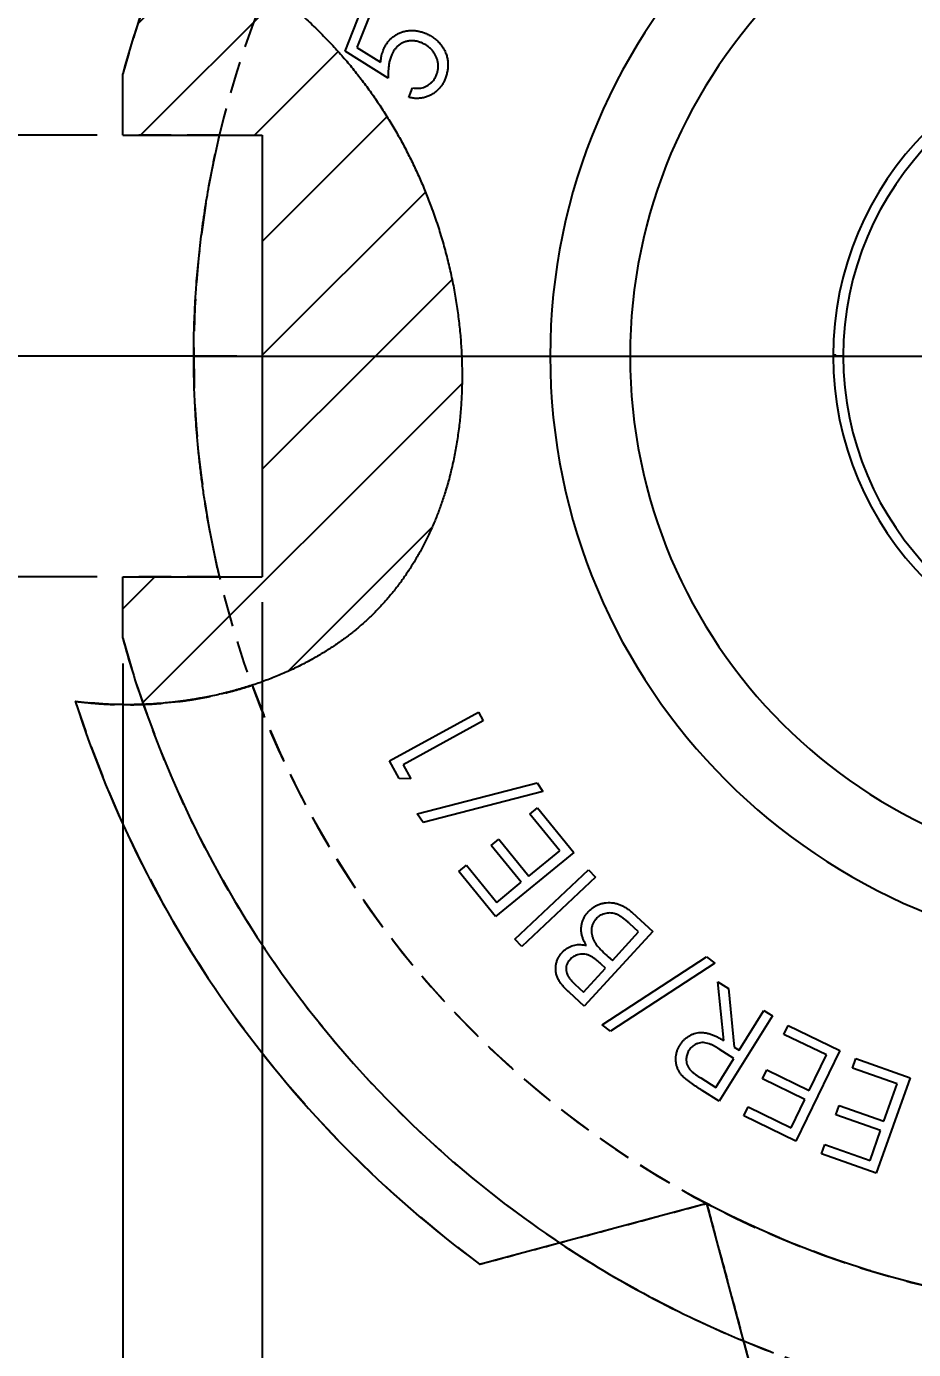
# Model space of a CAD drawing. Header units: millimetres. Extents: x 8 to 586, y 8 to 412.
# Drawn here: x 76 to 111, y 104.5 to 156.6 of the extents above; entities that cross this region are included whole.
import ezdxf

# ---------------------------------------------------------------- set-up
doc = ezdxf.new("R2010")
doc.units = ezdxf.units.MM
doc.linetypes.add('CENTERX2', pattern=[20.32, 12.7, -2.54, 2.54, -2.54])
doc.linetypes.add('HIDDEN', pattern=[1.905, 1.27, -0.635])
for name, color, linetype in [('CENTERLINE', 4, 'CENTERX2'), ('DIMENSIONS', 2, 'Continuous'), ('HATCH', 3, 'Continuous'), ('HIDDEN', 3, 'HIDDEN')]:
    doc.layers.add(name, color=color, linetype=linetype)
doc.layers.add('OUTLINE', color=7, linetype='Continuous', lineweight=25)
doc.styles.add('SLDTEXTSTYLE0', font='TXT', dxfattribs={"width": 0.75})
doc.dimstyles.new('SLDDIMSTYLE0', dxfattribs={"dimtxt": 3.5, "dimasz": 2, "dimexe": 0, "dimexo": 0.0625, "dimgap": 0.875, "dimtad": 1, "dimrnd": 1e-09, "dimzin": 12, "dimdsep": 46, "dimtxsty": 'SLDTEXTSTYLE0', "dimsah": 1, "dimcen": 0.09, "dimadec": 0, "dimazin": 3, "dimtfac": 1, "dimtofl": 0, "dimtmove": 0, "dimatfit": 3, "dimfxl": 0, "dimfrac": 2, "dimtolj": 1, "dimtzin": 12, "dimarcsym": 0})
doc.dimstyles.new('SLDDIMSTYLE3', dxfattribs={"dimtxt": 3.5, "dimasz": 2, "dimexe": 0, "dimexo": 0.0625, "dimgap": 0.875, "dimtad": 1, "dimrnd": 1e-09, "dimzin": 12, "dimdsep": 46, "dimtxsty": 'SLDTEXTSTYLE0', "dimsah": 1, "dimcen": 0.09, "dimadec": 0, "dimazin": 3, "dimtol": 1, "dimtp": 0.05, "dimtm": 0.05, "dimtfac": 1, "dimtofl": 0, "dimtmove": 0, "dimatfit": 3, "dimfxl": 0, "dimfrac": 2, "dimtolj": 1, "dimarcsym": 0})

# ---------------------------------------------------------------- blocks, each defined once
blk = doc.blocks.new('_D_38')
at = {"layer": 'DIMENSIONS'}
for p, q in [((79.814, 131.534), (79.814, 71.197)), ((120.314, 95.194), (120.314, 71.197)), ((79.814, 73.197), (120.314, 73.197))]:
    blk.add_line(p, q, dxfattribs=at)
for points in [[(79.814, 73.197), (81.814, 72.697), (81.814, 73.697)], [(120.314, 73.197), (118.314, 73.697), (118.314, 72.697)]]:
    blk.add_solid(points, dxfattribs=at)
at = {"layer": 'DIMENSIONS', "insert": (95.538, 77.709), "char_height": 3.5, "attachment_point": 1, "style": 'SLDTEXTSTYLE0'}
blk.add_mtext('40,5', dxfattribs=at)
blk = doc.blocks.new('_D_39')
at = {"layer": 'DIMENSIONS'}
for p, q in [((85.314, 133.958), (85.314, 78.922)), ((120.314, 95.194), (120.314, 78.922)), ((85.314, 80.922), (120.314, 80.922))]:
    blk.add_line(p, q, dxfattribs=at)
for points in [[(85.314, 80.922), (87.314, 80.422), (87.314, 81.422)], [(120.314, 80.922), (118.314, 81.422), (118.314, 80.422)]]:
    blk.add_solid(points, dxfattribs=at)
at = {"layer": 'DIMENSIONS', "insert": (100.227, 85.434), "char_height": 3.5, "attachment_point": 1, "style": 'SLDTEXTSTYLE0'}
blk.add_mtext('35', dxfattribs=at)
blk = doc.blocks.new('_D_42')
at = {"layer": 'DIMENSIONS'}
for p, q in [((78.814, 152.358), (57.814, 152.358)), ((59.814, 152.358), (59.814, 134.958)), ((78.814, 134.958), (57.814, 134.958))]:
    blk.add_line(p, q, dxfattribs=at)
for points in [[(59.814, 152.358), (59.314, 150.358), (60.314, 150.358)], [(59.814, 134.958), (60.314, 136.958), (59.314, 136.958)]]:
    blk.add_solid(points, dxfattribs=at)
at = {"layer": 'DIMENSIONS', "attachment_point": 1, "rotation": 90, "style": 'SLDTEXTSTYLE0'}
for s, insert, char_height in [('±0,05', (56.314, 144.865), 2.5), ('17,4', (55.302, 134.525), 3.5)]:
    blk.add_mtext(s, dxfattribs=dict(at, insert=insert, char_height=char_height))
blk = doc.blocks.new('_D_43')
at = {"layer": 'DIMENSIONS'}
for p, q in [((84.314, 143.658), (65.814, 143.658)), ((67.814, 143.658), (67.814, 134.958)), ((78.814, 134.958), (65.814, 134.958))]:
    blk.add_line(p, q, dxfattribs=at)
for points in [[(67.814, 143.658), (67.314, 141.658), (68.314, 141.658)], [(67.814, 134.958), (68.314, 136.958), (67.314, 136.958)]]:
    blk.add_solid(points, dxfattribs=at)
at = {"layer": 'DIMENSIONS', "insert": (63.302, 136.076), "char_height": 3.5, "attachment_point": 1, "rotation": 90, "style": 'SLDTEXTSTYLE0'}
blk.add_mtext('8,7', dxfattribs=at)
blk = doc.blocks.new('_D_44')
at = {"layer": 'DIMENSIONS'}
for p, q in [((78.814, 152.358), (66.061, 152.358)), ((68.061, 152.358), (68.061, 143.658)), ((81.614, 143.658), (66.061, 143.658))]:
    blk.add_line(p, q, dxfattribs=at)
for points in [[(68.061, 152.358), (67.561, 150.358), (68.561, 150.358)], [(68.061, 143.658), (68.561, 145.658), (67.561, 145.658)]]:
    blk.add_solid(points, dxfattribs=at)
at = {"layer": 'DIMENSIONS', "insert": (63.55, 144.776), "char_height": 3.5, "attachment_point": 1, "rotation": 90, "style": 'SLDTEXTSTYLE0'}
blk.add_mtext('8,7', dxfattribs=at)

msp = doc.modelspace()

# ---------------------------------------------------------------- hatches: boundary and pattern name
at = {"layer": 'HATCH'}
h = msp.add_hatch(dxfattribs=at)
h.set_pattern_fill('ANSI31', color=256, style=0)
edge = h.paths.add_edge_path(flags=0)
edge.add_arc((120.31357, 143.65845), 42, 156.599726, 164.641114)
edge.add_line((79.81357, 154.78275), (79.81357, 152.35845))
edge.add_line((79.81357, 152.35845), (85.31357, 152.35845))
edge.add_line((85.31357, 152.35845), (85.31357, 143.65845))
edge.add_line((85.31357, 143.65845), (93.17498, 143.65845))
edge.add_spline(control_points=[(93.17498, 143.65845), (93.01116, 147.43944), (90.53622, 154.61394), (84.54367, 159.21886), (81.76795, 160.33884)], knot_values=[0.68628077, 0.68628077, 0.68628077, 0.68628077, 0.80931484, 0.91000403, 0.91000403, 0.91000403, 0.91000403], weights=[1, 1, 1, 1, 1], degree=3, periodic=0)
h = msp.add_hatch(dxfattribs=at)
h.set_pattern_fill('ANSI31', color=256, style=0)
edge = h.paths.add_edge_path(flags=0)
edge.add_line((93.17498, 143.65845), (85.31357, 143.65845))
edge.add_line((85.31357, 143.65845), (85.31357, 134.95845))
edge.add_line((85.31357, 134.95845), (79.81357, 134.95845))
edge.add_line((79.81357, 134.95845), (79.81357, 132.53415))
edge.add_arc((120.31357, 143.65845), 42, 195.358886, 199.085386)
edge.add_spline(control_points=[(80.62221, 129.92542), (83.83919, 130.04579), (91.12646, 132.52781), (93.35448, 139.5153), (93.17498, 143.65845)], knot_values=[0.44752192, 0.44752192, 0.44752192, 0.44752192, 0.55146214, 0.68628077, 0.68628077, 0.68628077, 0.68628077], weights=[1, 1, 1, 1, 1], degree=3, periodic=0)

# ---------------------------------------------------------------- linework, layer by layer
at = {"layer": 'CENTERLINE'}
msp.add_line((99.81357, 143.65845), (140.81357, 143.65845), dxfattribs=at)
at = {"layer": 'HIDDEN'}
for p, q in [((79.81357, 152.35845), (79.81357, 152.71383)), ((83.63115, 152.35845), (79.81357, 152.35845)), ((83.63115, 152.35845), (85.31357, 152.35845)), ((83.11357, 143.65845), (89.56357, 143.65845)), ((83.63115, 134.95845), (79.81357, 134.95845)), ((79.81357, 134.60306), (79.81357, 134.95845)), ((83.63115, 134.95845), (85.31357, 134.95845))]:
    msp.add_line(p, q, dxfattribs=at)
for radius, start, end in [(42, 15.358886, 164.641114), (37.7, 0, 180), (37.7, 13.342364, 157.314402), (37.7, 180, 0), (37.7, 200.133456, 346.657636), (42, 195.358886, 344.641114), (37.7, 200.133456, 242.372887), (44.5, 197.806294, 233.560701), (42, 199.085386, 236.333986), (37.7, 242.372887, 297.627113), (42, 247.562954, 292.437046)]:
    msp.add_arc((120.31357, 143.65845), radius, start, end, dxfattribs=at)
for points, knots in [([(78.21894, 130.01642), (78.40469, 129.99705), (78.77629, 129.95831), (79.33387, 129.92574), (79.89079, 129.91134), (80.44639, 129.91665), (81.00019, 129.94081), (81.55175, 129.98384), (82.1005, 130.04557), (82.65762, 130.12771), (83.22242, 130.2315), (83.79379, 130.35914), (84.35988, 130.50668), (84.73152, 130.62344), (84.91728, 130.68181)], [0, 0, 0, 0, 0.08156183, 0.163164084, 0.24476948, 0.326335422, 0.407879089, 0.489459798, 0.57104084, 0.652585299, 0.73941715, 0.826296303, 0.9131722, 1, 1, 1, 1]), ([(84.91728, 130.68181), (84.7443, 130.62732), (84.39745, 130.51806), (83.8688, 130.37802), (83.33351, 130.25498), (82.79207, 130.1507), (82.24563, 130.0653), (81.69532, 129.9973), (81.32649, 129.96793), (81.14193, 129.95324)], [0, 0, 0, 0, 0.141138189, 0.283003339, 0.425507521, 0.56855958, 0.712059875, 0.855907341, 1, 1, 1, 1]), ([(94.19124, 107.94169), (94.66681, 108.06912), (95.61796, 108.32398), (97.05011, 108.70773), (98.4869, 109.09271), (99.92914, 109.47916), (101.3766, 109.86701), (102.34654, 110.1269), (102.8315, 110.25684)], [0, 0, 0, 0, 0.16661819, 0.33323842, 0.49985578, 0.66657002, 0.83328733, 1, 1, 1, 1]), ([(102.8315, 110.25684), (102.9533, 109.80226), (103.19691, 108.89309), (103.56077, 107.53516), (103.98411, 105.95524), (104.46634, 104.15552), (104.82631, 102.81209), (105.0063, 102.14038)], [0, 0, 0, 0, 0.16663209, 0.33326701, 0.49990004, 0.74994942, 1, 1, 1, 1])]:
    msp.add_open_spline(points, degree=3, knots=knots, dxfattribs=at)
at = {"layer": 'OUTLINE'}
for p, q in [((88.5857, 155.67605), (89.2171, 157.2714)), ((89.56807, 157.13278), (89.04884, 155.82028)), ((90.278, 154.61194), (88.5857, 155.67605)), ((89.04884, 155.82028), (89.97993, 155.24015)), ((79.81357, 152.35845), (79.81357, 154.78275)), ((91.09291, 153.85233), (91.24195, 154.23053)), ((79.81357, 152.35845), (85.31357, 152.35845)), ((85.31357, 152.35845), (85.31357, 143.65845)), ((82.61356, 143.65845), (85.31357, 143.65845)), ((85.31357, 143.65845), (93.17498, 143.65845)), ((85.31357, 143.65845), (85.31357, 134.95845)), ((93.17498, 143.65845), (96.66357, 143.65845)), ((96.66357, 143.65845), (99.81356, 143.65845)), ((99.81356, 143.65845), (107.81357, 143.65845)), ((107.81357, 143.65845), (108.01034, 143.65845)), ((107.8147, 143.70845), (107.92755, 143.70845)), ((107.92747, 143.65845), (107.92755, 143.70845)), ((108.01034, 143.65845), (107.92747, 143.65845)), ((108.21357, 143.65845), (108.01034, 143.65845)), ((79.81357, 132.53415), (79.81357, 134.95845)), ((79.81357, 134.95845), (85.31357, 134.95845)), ((90.33229, 127.69676), (93.83149, 129.62064)), ((93.83149, 129.62064), (94.02219, 129.27368)), ((94.02219, 129.27368), (90.86514, 127.53811)), ((90.70969, 127.00926), (90.33229, 127.69676)), ((90.86514, 127.53811), (91.16722, 126.98843)), ((91.16722, 126.98843), (90.70969, 127.00926)), ((91.42039, 125.61423), (96.14795, 126.82897)), ((96.14795, 126.82897), (96.37953, 126.48763)), ((96.37953, 126.48763), (91.65276, 125.27128)), ((95.85608, 125.60148), (96.16137, 125.85068)), ((96.16137, 125.85068), (97.59647, 124.09027)), ((91.65276, 125.27128), (91.42039, 125.61423)), ((97.03958, 124.14956), (95.85608, 125.60148)), ((94.34006, 124.3651), (94.64294, 124.6127)), ((95.52355, 122.91318), (94.34006, 124.3651)), ((94.64294, 124.6127), (95.82644, 123.16078)), ((95.82644, 123.16078), (97.03958, 124.14956)), ((97.59647, 124.09027), (94.50272, 121.56703)), ((93.05721, 123.33946), (93.36169, 123.58786)), ((94.50272, 121.56703), (93.05721, 123.33946)), ((93.36169, 123.58786), (94.5556, 122.12392)), ((95.26735, 120.67858), (98.1776, 123.41095)), ((98.45084, 123.12008), (95.54058, 120.38771)), ((98.1776, 123.41095), (98.45084, 123.12008)), ((94.5556, 122.12392), (95.52355, 122.91318)), ((99.89371, 121.72129), (100.70301, 120.9801)), ((100.15012, 120.95606), (99.78554, 121.2902)), ((95.54058, 120.38771), (95.26735, 120.67858)), ((100.70301, 120.9801), (98.00188, 118.03299)), ((99.11486, 119.82626), (100.15012, 120.95606)), ((98.7124, 117.29329), (102.82057, 119.97198)), ((98.949, 119.9777), (99.11486, 119.82626)), ((102.82057, 119.97198), (103.1499, 119.72198)), ((97.97784, 118.58587), (98.84323, 119.52978)), ((98.84323, 119.52978), (98.67496, 119.68363)), ((103.1499, 119.72198), (99.04413, 117.04089)), ((103.27545, 118.98968), (103.69051, 118.72926)), ((103.50382, 116.67477), (103.27545, 118.98968)), ((98.00188, 118.03299), (97.42095, 118.56504)), ((97.6373, 118.89757), (97.97784, 118.58587)), ((103.69051, 118.72926), (103.91567, 116.41676)), ((105.41968, 117.64512), (103.31712, 114.29336)), ((104.10718, 116.29657), (105.08474, 117.85506)), ((105.08474, 117.85506), (105.41968, 117.64512)), ((99.04413, 117.04089), (98.7124, 117.29329)), ((105.87755, 116.92104), (106.04903, 117.2736)), ((107.55384, 116.10693), (105.87755, 116.92104)), ((106.04903, 117.2736), (108.08188, 116.28642)), ((103.90285, 115.97044), (103.32913, 116.33663)), ((103.91567, 116.41676), (104.10718, 116.29657)), ((103.18811, 114.83102), (103.90285, 115.97044)), ((108.08188, 116.28642), (106.34711, 112.71351)), ((106.87355, 114.70549), (107.55384, 116.10693)), ((108.57736, 115.59216), (108.70877, 115.96236)), ((108.70877, 115.96236), (110.8466, 115.20515)), ((105.02819, 115.17024), (105.19727, 115.5196)), ((105.19727, 115.5196), (106.87355, 114.70549)), ((110.34018, 114.96797), (108.57736, 115.59216)), ((102.59837, 115.20121), (103.18811, 114.83102)), ((106.70448, 114.35613), (105.02819, 115.17024)), ((110.8466, 115.20515), (109.51567, 111.44793)), ((109.81855, 113.49441), (110.34018, 114.96797)), ((103.31712, 114.29336), (102.64965, 114.71163)), ((106.16201, 113.23915), (106.70448, 114.35613)), ((104.29983, 113.7079), (104.4713, 114.06046)), ((106.34711, 112.71351), (104.29983, 113.7079)), ((104.4713, 114.06046), (106.16201, 113.23915)), ((107.92512, 113.75082), (108.05573, 114.11861)), ((109.68794, 113.12662), (107.92512, 113.75082)), ((108.05573, 114.11861), (109.81855, 113.49441)), ((109.27208, 111.95114), (109.68794, 113.12662)), ((107.36262, 112.21075), (107.49403, 112.58095)), ((109.51567, 111.44793), (107.36262, 112.21075)), ((107.49403, 112.58095), (109.27208, 111.95114)), ((102.8315, 110.25684), (94.50175, 108.02489)), ((104.92696, 102.43646), (102.8315, 110.25684))]:
    msp.add_line(p, q, dxfattribs=at)
for radius, start, end in [(23.65, 0, 180), (20.5, 0, 180), (42, 156.599726, 164.641114), (12.5, 0, 180), (12.1, 90, 180), (23.65, 180, 0), (20.5, 180, 0), (12.5, 180, 0), (12.1, 180, 0), (42, 195.358886, 199.085386), (44.5, 197.806294, 233.560701), (42, 236.333986, 247.562954)]:
    msp.add_arc((120.31357, 143.65845), radius, start, end, dxfattribs=at)
for points, knots in [([(79.85517, 160.95349), (80.00522, 160.91605), (80.30703, 160.84074), (80.75659, 160.70593), (81.20641, 160.55493), (81.6555, 160.38652), (82.10338, 160.20155), (82.57637, 159.98816), (83.07294, 159.74346), (83.59117, 159.46461), (84.10411, 159.16509), (84.61467, 158.8431), (85.12164, 158.49883), (85.62377, 158.13248), (86.11626, 157.7473), (86.5981, 157.34399), (87.06824, 156.92325), (87.5169, 156.49416), (87.94401, 156.05843), (88.34958, 155.61765), (88.74116, 155.16381), (89.11791, 154.69752), (89.47894, 154.21925), (89.8239, 153.72974), (90.15268, 153.22977), (90.46519, 152.72003), (90.76132, 152.20124), (91.03931, 151.67724), (91.29941, 151.1489), (91.54185, 150.61705), (91.76812, 150.07917), (91.99064, 149.50354), (92.20577, 148.88971), (92.40952, 148.23753), (92.59019, 147.58104), (92.74764, 146.92133), (92.88087, 146.26342), (92.99037, 145.60846), (93.07589, 144.95751), (93.1401, 144.30774), (93.16337, 143.87444), (93.17498, 143.65845)], [0, 0, 0, 0, 0.01989001, 0.04000804, 0.06035113, 0.08091396, 0.10169004, 0.12267117, 0.14764936, 0.17288262, 0.19835249, 0.22403902, 0.25051105, 0.2771645, 0.30397571, 0.33092047, 0.35797491, 0.38511515, 0.41076234, 0.43644614, 0.46214871, 0.4878527, 0.51354317, 0.53921528, 0.56486855, 0.59050149, 0.61611129, 0.64169435, 0.66678992, 0.6918499, 0.71686837, 0.74183886, 0.77122234, 0.8005172, 0.82971076, 0.85878994, 0.88774158, 0.91603943, 0.94418942, 0.97217993, 1, 1, 1, 1]), ([(90.08169, 155.70169), (90.0999, 155.74493), (90.13633, 155.83141), (90.20735, 155.95319), (90.2898, 156.06744), (90.38622, 156.1703), (90.49413, 156.26107), (90.6134, 156.33618), (90.73953, 156.399), (90.87472, 156.44615), (91.01634, 156.47914), (91.16333, 156.49368), (91.31096, 156.49079), (91.45713, 156.47016), (91.60038, 156.43442), (91.69262, 156.40053), (91.73874, 156.38358)], [0, 0, 0, 0, 0.07000435, 0.1400155, 0.21000636, 0.28000802, 0.35000732, 0.41999631, 0.49000368, 0.56000462, 0.63332505, 0.70666441, 0.7799869, 0.85332183, 0.92665987, 1, 1, 1, 1]), ([(91.57368, 156.01098), (91.53095, 156.02629), (91.44548, 156.05691), (91.31135, 156.08272), (91.17495, 156.0892), (91.03945, 156.072), (90.90825, 156.03403), (90.78813, 155.97467), (90.68015, 155.89995), (90.58771, 155.81032), (90.50868, 155.70888), (90.44364, 155.59784), (90.41014, 155.5191), (90.39339, 155.47973)], [0, 0, 0, 0, 0.09334184, 0.18670366, 0.28005094, 0.37331841, 0.4666307, 0.55995302, 0.64793502, 0.73594064, 0.82394305, 0.91197028, 1, 1, 1, 1]), ([(92.18826, 154.74576), (92.20243, 154.7851), (92.23079, 154.86382), (92.25191, 154.98801), (92.25504, 155.11359), (92.2413, 155.23855), (92.2096, 155.36021), (92.16246, 155.47657), (92.10191, 155.59137), (92.02297, 155.69977), (91.92789, 155.80016), (91.81885, 155.88512), (91.7005, 155.95664), (91.61595, 155.99287), (91.57368, 156.01098)], [0, 0, 0, 0, 0.07998439, 0.16001696, 0.23999219, 0.31997081, 0.39999068, 0.47998932, 0.55999346, 0.64799137, 0.73598339, 0.8239722, 0.91199199, 1, 1, 1, 1]), ([(91.73874, 156.38358), (91.79261, 156.36046), (91.90033, 156.31423), (92.04989, 156.2211), (92.18892, 156.11324), (92.3123, 155.98756), (92.42029, 155.84855), (92.50893, 155.69634), (92.57454, 155.53815), (92.61629, 155.37712), (92.63586, 155.21696), (92.63645, 155.05553), (92.61519, 154.8956), (92.57854, 154.73845), (92.54164, 154.63756), (92.52319, 154.5871)], [0, 0, 0, 0, 0.08001134, 0.15999926, 0.23999615, 0.31999961, 0.40000883, 0.47998962, 0.55998516, 0.63331003, 0.70663478, 0.77996367, 0.8532947, 0.92664194, 1, 1, 1, 1]), ([(89.97993, 155.24015), (89.98485, 155.28414), (89.99469, 155.37211), (90.01703, 155.49345), (90.04555, 155.60378), (90.06964, 155.66905), (90.08169, 155.70169)], [0, 0, 0, 0, 0.279997982, 0.560002115, 0.779996883, 1, 1, 1, 1]), ([(90.39339, 155.47973), (90.37502, 155.42803), (90.33829, 155.32459), (90.30717, 155.16265), (90.28586, 154.98972), (90.27482, 154.80579), (90.27694, 154.67656), (90.278, 154.61194)], [0, 0, 0, 0, 0.18661382, 0.3732871, 0.55995533, 0.77997347, 1, 1, 1, 1]), ([(92.52319, 154.5871), (92.50467, 154.5438), (92.46763, 154.45719), (92.39644, 154.33477), (92.31186, 154.22142), (92.21504, 154.11805), (92.10426, 154.02989), (91.98461, 153.95436), (91.85218, 153.89234), (91.70893, 153.8447), (91.55585, 153.81548), (91.40031, 153.80865), (91.24489, 153.81957), (91.14357, 153.84141), (91.09291, 153.85233)], [0, 0, 0, 0, 0.08001491, 0.16001735, 0.24002456, 0.3200212, 0.400027, 0.48002035, 0.5600246, 0.64801215, 0.73600579, 0.82399102, 0.91199848, 1, 1, 1, 1]), ([(91.24195, 154.23053), (91.2781, 154.22482), (91.35039, 154.2134), (91.46027, 154.20927), (91.57003, 154.21762), (91.67687, 154.24462), (91.77839, 154.28711), (91.87089, 154.34284), (91.95312, 154.40933), (92.02699, 154.48198), (92.09233, 154.56249), (92.14663, 154.65098), (92.17438, 154.71416), (92.18826, 154.74576)], [0, 0, 0, 0, 0.09334702, 0.18668606, 0.28000169, 0.37333968, 0.46662936, 0.55997542, 0.64796394, 0.73598417, 0.8239844, 0.91199324, 1, 1, 1, 1]), ([(82.61356, 143.65845), (82.61472, 143.88271), (82.61704, 144.33124), (82.63573, 145.00433), (82.6656, 145.67688), (82.70441, 146.2965), (82.74876, 146.86211), (82.79597, 147.37406), (82.84988, 147.88312), (82.91035, 148.38882), (82.9773, 148.89075), (83.05047, 149.38844), (83.12958, 149.8812), (83.21615, 150.37838), (83.31031, 150.87905), (83.4121, 151.38171), (83.51876, 151.87644), (83.59369, 152.19782), (83.63115, 152.35845)], [0, 0, 0, 0, 0.07414591, 0.14829172, 0.22280357, 0.29731512, 0.35466626, 0.41204042, 0.46941327, 0.52676267, 0.58413212, 0.64152842, 0.69892224, 0.75628842, 0.81719919, 0.87815064, 0.93909659, 1, 1, 1, 1]), ([(93.17498, 143.65845), (93.18197, 143.44812), (93.1959, 143.02886), (93.18848, 142.40171), (93.16001, 141.77964), (93.10835, 141.16354), (93.03433, 140.558), (92.93815, 139.96387), (92.82019, 139.38195), (92.67973, 138.80955), (92.52573, 138.27897), (92.36242, 137.78942), (92.19379, 137.33965), (92.00928, 136.89881), (91.80882, 136.46742), (91.59234, 136.04602), (91.35974, 135.63514), (91.11785, 135.2464), (90.86817, 134.87929), (90.61213, 134.53316), (90.34229, 134.1976), (90.05862, 133.87301), (89.76105, 133.55983), (89.44952, 133.25843), (89.12398, 132.96933), (88.78464, 132.69286), (88.43217, 132.429), (88.06722, 132.17784), (87.69044, 131.93943), (87.27918, 131.70031), (86.83198, 131.46353), (86.34779, 131.23235), (85.85117, 131.01936), (85.34357, 130.8248), (84.82609, 130.64877), (84.29983, 130.49132), (83.7655, 130.35246), (83.22415, 130.23232), (82.67688, 130.13102), (82.12474, 130.04867), (81.55024, 129.98329), (80.9542, 129.93736), (80.33771, 129.91327), (79.72083, 129.91323), (79.10476, 129.93518), (78.69563, 129.97012), (78.49123, 129.98758)], [0, 0, 0, 0, 0.027258108, 0.054333575, 0.081219322, 0.107909822, 0.134401337, 0.160224511, 0.185854707, 0.21129489, 0.236550787, 0.257398651, 0.278131901, 0.298758843, 0.319289546, 0.339735897, 0.360111745, 0.380432977, 0.399028305, 0.417608161, 0.436189682, 0.454791116, 0.473432619, 0.492135705, 0.51092341, 0.529814542, 0.548818638, 0.567942192, 0.587188909, 0.606561154, 0.629553257, 0.652716703, 0.676046125, 0.69953305, 0.72311679, 0.746834827, 0.770673284, 0.794617152, 0.818650261, 0.842755847, 0.866916461, 0.893535312, 0.920175908, 0.946815048, 0.973430226, 1, 1, 1, 1]), ([(83.63115, 134.95845), (83.59184, 135.12721), (83.51317, 135.46492), (83.40156, 135.9855), (83.29532, 136.51495), (83.19546, 137.05294), (83.1014, 137.6043), (83.01395, 138.16871), (82.9336, 138.74578), (82.86162, 139.3284), (82.79832, 139.91546), (82.74625, 140.48174), (82.70437, 141.02618), (82.67148, 141.54808), (82.64567, 142.07277), (82.62729, 142.59986), (82.61572, 143.12896), (82.61428, 143.48196), (82.61356, 143.65845)], [0, 0, 0, 0, 0.0639654, 0.12799868, 0.19206392, 0.25611441, 0.32009405, 0.38624891, 0.45246014, 0.51869493, 0.58491499, 0.65107723, 0.70902673, 0.7669877, 0.82493772, 0.88328806, 0.94164948, 1, 1, 1, 1]), ([(77.9453, 130.05035), (77.94657, 130.05018), (77.94915, 130.04984), (77.96976, 130.04711), (78.00197, 130.0429), (78.04568, 130.03729), (78.10027, 130.03048), (78.16553, 130.02259), (78.24076, 130.01385), (78.32219, 130.00484), (78.40653, 129.99593), (78.46281, 129.99038), (78.49123, 129.98758)], [0, 0, 0, 0, 0.09377316, 0.19038932, 0.28413361, 0.38040134, 0.47811421, 0.57821765, 0.68487178, 0.79416855, 0.89603359, 1, 1, 1, 1]), ([(98.16374, 121.75174), (98.19517, 121.78435), (98.25803, 121.8496), (98.36659, 121.93187), (98.48345, 122.00141), (98.60868, 122.05483), (98.73984, 122.09104), (98.87434, 122.11136), (99.01021, 122.11644), (99.14808, 122.10655), (99.28547, 122.07774), (99.42093, 122.03344), (99.54953, 121.97203), (99.67173, 121.89903), (99.78708, 121.81545), (99.85817, 121.75268), (99.89371, 121.72129)], [0, 0, 0, 0, 0.069993533, 0.140011247, 0.209985347, 0.279990238, 0.349979883, 0.419973833, 0.489988188, 0.559969595, 0.633311088, 0.706642565, 0.779974174, 0.853315064, 0.926655829, 1, 1, 1, 1]), ([(98.08361, 120.42481), (98.06279, 120.46427), (98.02114, 120.54318), (97.96665, 120.66556), (97.92315, 120.79232), (97.89404, 120.92333), (97.88495, 121.05732), (97.89434, 121.18857), (97.91885, 121.31522), (97.95827, 121.43546), (98.01355, 121.54917), (98.08098, 121.6563), (98.13616, 121.71993), (98.16374, 121.75174)], [0, 0, 0, 0, 0.093350349, 0.186692156, 0.280038752, 0.373366923, 0.466676367, 0.560025157, 0.647978062, 0.736018831, 0.823978512, 0.912001926, 1, 1, 1, 1]), ([(99.78554, 121.2902), (99.75601, 121.3171), (99.69695, 121.37089), (99.60412, 121.44672), (99.5088, 121.51933), (99.40941, 121.58646), (99.30333, 121.64267), (99.19026, 121.68381), (99.07489, 121.70345), (98.96137, 121.70573), (98.85213, 121.6908), (98.74616, 121.66066), (98.64548, 121.61581), (98.55351, 121.5544), (98.50146, 121.50273), (98.47544, 121.4769)], [0, 0, 0, 0, 0.080011021, 0.160017031, 0.240028512, 0.320021743, 0.400006728, 0.479968295, 0.559968182, 0.633310306, 0.706645635, 0.77999196, 0.853326608, 0.926663661, 1, 1, 1, 1]), ([(98.47544, 121.4769), (98.44971, 121.44646), (98.39826, 121.38558), (98.3423, 121.2793), (98.30394, 121.16583), (98.28758, 121.04701), (98.29009, 120.92798), (98.31003, 120.81132), (98.34541, 120.69914), (98.39621, 120.59305), (98.43781, 120.52684), (98.45861, 120.49372)], [0, 0, 0, 0, 0.11195791, 0.22388255, 0.33580374, 0.4477411, 0.55976157, 0.66982697, 0.77991738, 0.88992175, 1, 1, 1, 1]), ([(98.45861, 120.49372), (98.49928, 120.44101), (98.58062, 120.33556), (98.74749, 120.16582), (98.87256, 120.04905), (98.949, 119.9777)], [0, 0, 0, 0, 0.27987303, 0.55992277, 1, 1, 1, 1]), ([(97.42095, 118.56504), (97.38527, 118.59832), (97.3139, 118.66489), (97.21278, 118.77085), (97.11803, 118.88252), (97.03206, 119.00117), (96.96001, 119.12911), (96.90993, 119.26734), (96.88299, 119.40763), (96.87773, 119.54632), (96.89408, 119.68), (96.92836, 119.81016), (96.98023, 119.93433), (97.04933, 120.05012), (97.10744, 120.11829), (97.1365, 120.15238)], [0, 0, 0, 0, 0.0800059, 0.16001214, 0.24001129, 0.31999746, 0.39996315, 0.47995362, 0.55994899, 0.63328583, 0.70663331, 0.7799732, 0.85331788, 0.92665259, 1, 1, 1, 1]), ([(97.1365, 120.15238), (97.16359, 120.18014), (97.21777, 120.23566), (97.31035, 120.30674), (97.41125, 120.36501), (97.51831, 120.41108), (97.62971, 120.44313), (97.74375, 120.4596), (97.8582, 120.46157), (97.97207, 120.44952), (98.04643, 120.43305), (98.08361, 120.42481)], [0, 0, 0, 0, 0.1120105, 0.22397553, 0.33599215, 0.44798574, 0.55999351, 0.66997684, 0.78002435, 0.88998107, 1, 1, 1, 1]), ([(98.67496, 119.68363), (98.6458, 119.70992), (98.58749, 119.7625), (98.497, 119.83792), (98.40328, 119.90933), (98.30492, 119.97419), (98.20109, 120.03037), (98.08912, 120.06871), (97.97228, 120.08713), (97.85386, 120.08504), (97.7478, 120.06202), (97.65547, 120.028), (97.57735, 119.98622), (97.50553, 119.93408), (97.46411, 119.89212), (97.44339, 119.87113)], [0, 0, 0, 0, 0.0833472, 0.16668541, 0.25003213, 0.33335598, 0.41664957, 0.49999335, 0.58329714, 0.66658847, 0.74994032, 0.81243196, 0.87498281, 0.93746783, 1, 1, 1, 1]), ([(97.44339, 119.87113), (97.42081, 119.84421), (97.37565, 119.79039), (97.32373, 119.69783), (97.29366, 119.59621), (97.28398, 119.49072), (97.29705, 119.38546), (97.33361, 119.27946), (97.3904, 119.17568), (97.46457, 119.07587), (97.54737, 118.98319), (97.60732, 118.92611), (97.6373, 118.89757)], [0, 0, 0, 0, 0.09334589, 0.18663777, 0.27994841, 0.37321102, 0.46652263, 0.55981517, 0.66983161, 0.77986021, 0.88993347, 1, 1, 1, 1]), ([(101.78026, 116.49929), (101.80329, 116.53347), (101.84933, 116.60181), (101.92962, 116.69617), (102.0205, 116.78026), (102.12082, 116.85302), (102.22936, 116.91123), (102.34353, 116.95548), (102.4621, 116.98319), (102.58325, 116.99471), (102.7125, 116.99146), (102.84827, 116.97168), (102.98703, 116.93066), (103.12238, 116.87996), (103.25292, 116.81788), (103.38041, 116.74987), (103.46268, 116.6998), (103.50382, 116.67477)], [0, 0, 0, 0, 0.06274201, 0.12542839, 0.18819613, 0.25090172, 0.31364564, 0.37525319, 0.43686644, 0.49847499, 0.5600946, 0.63340132, 0.70670869, 0.78002505, 0.85334661, 0.92667444, 1, 1, 1, 1]), ([(101.92208, 115.23166), (101.89229, 115.26288), (101.83271, 115.32533), (101.75848, 115.43183), (101.69746, 115.54611), (101.65099, 115.66722), (101.62195, 115.79358), (101.60886, 115.92009), (101.613, 116.04476), (101.63353, 116.16533), (101.66977, 116.28201), (101.71759, 116.39455), (101.75937, 116.46438), (101.78026, 116.49929)], [0, 0, 0, 0, 0.09333386, 0.18667258, 0.2800147, 0.37332212, 0.46667434, 0.55998481, 0.64795401, 0.73597055, 0.82396556, 0.91199299, 1, 1, 1, 1]), ([(103.32913, 116.33663), (103.29673, 116.35658), (103.23192, 116.39646), (103.13247, 116.45258), (103.03017, 116.50328), (102.92538, 116.54882), (102.81576, 116.58175), (102.70227, 116.59789), (102.58756, 116.59289), (102.47602, 116.56567), (102.38016, 116.52246), (102.2999, 116.47088), (102.23466, 116.4151), (102.17674, 116.3516), (102.14479, 116.30423), (102.12881, 116.28054)], [0, 0, 0, 0, 0.0833497, 0.16667933, 0.25003099, 0.3333804, 0.41667181, 0.49997543, 0.58329076, 0.66658604, 0.74993681, 0.81242247, 0.87498481, 0.93746601, 1, 1, 1, 1]), ([(102.12881, 116.28054), (102.11475, 116.25631), (102.08663, 116.20786), (102.05547, 116.12951), (102.03554, 116.04773), (102.02467, 115.95484), (102.02885, 115.8518), (102.05227, 115.74183), (102.09531, 115.63783), (102.15788, 115.54418), (102.23652, 115.46409), (102.32177, 115.39149), (102.41206, 115.32526), (102.50374, 115.26102), (102.56682, 115.22115), (102.59837, 115.20121)], [0, 0, 0, 0, 0.06253466, 0.12502507, 0.18756853, 0.25009197, 0.33340208, 0.41672583, 0.50002881, 0.583334, 0.66661968, 0.74995468, 0.83330736, 0.91665163, 1, 1, 1, 1]), ([(102.64965, 114.71163), (102.57893, 114.75621), (102.43749, 114.84537), (102.26295, 114.96399), (102.12351, 115.06323), (102.01874, 115.14266), (101.9543, 115.202), (101.92208, 115.23166)], [0, 0, 0, 0, 0.280024056, 0.560032561, 0.706721443, 0.853398201, 1, 1, 1, 1]), ([(93.88186, 107.8588), (93.88303, 107.85911), (93.88541, 107.85974), (93.9043, 107.86481), (93.9334, 107.87261), (93.97267, 107.88313), (94.02153, 107.89621), (94.08715, 107.91381), (94.17149, 107.9364), (94.27381, 107.96382), (94.38222, 107.99287), (94.45888, 108.01341), (94.49897, 108.02415), (94.50175, 108.02489)], [0, 0, 0, 0, 0.07758213, 0.15769379, 0.23532958, 0.31494193, 0.39863675, 0.48401598, 0.60795011, 0.73546076, 0.86160274, 0.99038303, 1, 1, 1, 1])]:
    msp.add_open_spline(points, degree=3, knots=knots, dxfattribs=at)

# ---------------------------------------------------------------- dimensions: what is measured, and where the dimension line sits
at = {"layer": 'DIMENSIONS'}
for base, p1, p2, dimstyle, picture, middle in [((59.81357, 134.95845), (79.81357, 152.35845), (79.81357, 134.95845), 'SLDDIMSTYLE3', '_D_42', (59.81357, 143.65845)), ((68.06136, 143.65845), (79.81357, 152.35845), (82.61357, 143.65845), 'SLDDIMSTYLE0', '_D_44', (68.06136, 148.00845)), ((67.81357, 134.95845), (85.31357, 143.65845), (79.81357, 134.95845), 'SLDDIMSTYLE0', '_D_43', (67.81357, 139.30845))]:
    dim = msp.add_linear_dim(base=base, p1=p1, p2=p2, angle=90, dimstyle=dimstyle, dxfattribs=at)
    dim.commit()
    dim.dimension.update_dxf_attribs({"geometry": picture, "text_midpoint": middle, "dimtype": 160})
for base, p1, picture, middle in [((120.31357, 80.92243), (85.31357, 134.95845), '_D_39', (102.81357, 80.92243)), ((120.31357, 73.19699), (79.81357, 132.53415), '_D_38', (100.06357, 73.19699))]:
    dim = msp.add_linear_dim(base=base, p1=p1, p2=(120.31357, 96.19366), dimstyle='SLDDIMSTYLE0', dxfattribs=at)
    dim.commit()
    dim.dimension.update_dxf_attribs({"geometry": picture, "text_midpoint": middle, "dimtype": 160})

doc.saveas('drawing.dxf')
